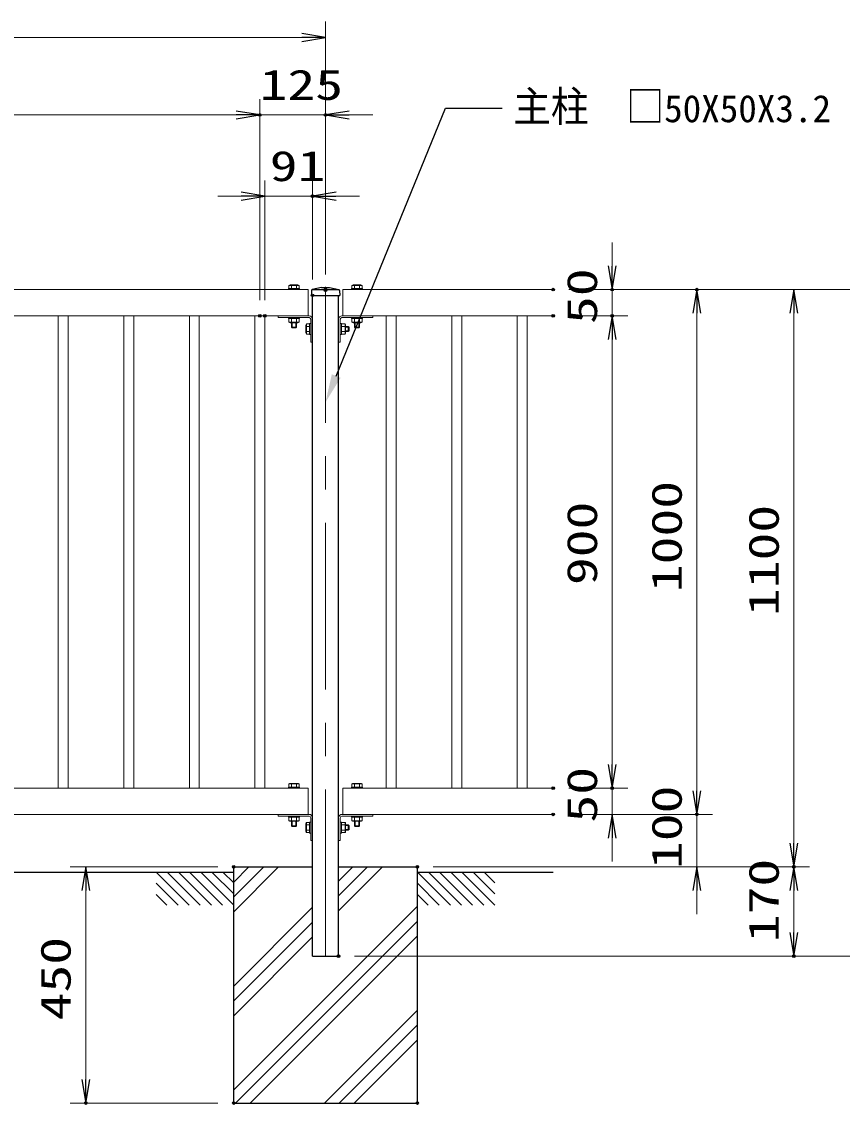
# Model space of a CAD drawing. Units: millimetres, scale not verified. Extents: x -4200 to 4200, y -2970 to 2970.
# Drawn here: x -1747 to -183, y -911 to 1152 of the extents above; entities that cross this region are included whole.
import ezdxf
from ezdxf.enums import TextEntityAlignment as Align

# ---------------------------------------------------------------- set-up
doc = ezdxf.new("R2010")
doc.units = ezdxf.units.MM
doc.header["$LTSCALE"] = 10
doc.header["$PDMODE"] = 32
doc.header["$PDSIZE"] = 5
doc.linetypes.add('USER2', pattern=[1.125, 0.75, -0.125, 0.125, -0.125])
doc.linetypes.add('USER3', pattern=[50.8, 31.75, -6.35, 6.35, -6.35])
for name, color, linetype, lineweight in [('0-0_D-STR-TXT', 7, 'Continuous', 25), ('0-3_D-STR2', 7, 'Continuous', 13), ('0-4_D-STR3', 3, 'Continuous', 13), ('0-5_D-STR1', 1, 'Continuous', 25), ('0-6_D-BMK', 2, 'USER2', 13), ('0-7_D-STR-DIM', 7, 'Continuous', 13), ('0-8_0', 7, 'Continuous', 25), ('0-A_D-BGD', 7, 'Continuous', 25), ('0-B_D-STR4', 7, 'Continuous', 25)]:
    doc.layers.add(name, color=color, linetype=linetype, lineweight=lineweight)
doc.layers.add('0-9_Defpoints', color=8, linetype='Continuous')
doc.styles.add('ＭＳ ゴシック', font='')
doc.styles.add('ＭＳ Ｐゴシック', font='')
doc.styles.get('ＭＳ ゴシック').set_extended_font_data('MS Gothic')
doc.styles.get('ＭＳ Ｐゴシック').set_extended_font_data('MS PGothic')

# ---------------------------------------------------------------- blocks, each defined once
blk = doc.blocks.new('DARROWS')
at = {"layer": '0-8_0'}
blk.add_line((0, 0), (-9.991, 0), dxfattribs=at)
blk.add_lwpolyline([(-10, -1.667), (0, 0), (-10, 1.667)], dxfattribs=at)
blk = doc.blocks.new('MLeader9')
at = {"layer": '0-0_D-STR-TXT'}
blk.add_lwpolyline([(-1147.72, 476.8), (-939.4, 987.53), (-831.4, 987.53)], dxfattribs=at)
blk.add_solid([(-1139.38, 473.4), (-1156.05, 480.2), (-1168.11, 426.8)], dxfattribs=at)
at = {"layer": '0-0_D-STR-TXT', "style": 'ＭＳ Ｐゴシック', "width": 0.9}
blk.add_text('主柱\u3000□', height=58.56, dxfattribs=at).set_placement((-810.55, 943.62), align=Align.BOTTOM_LEFT)
at = {"layer": '0-0_D-STR-TXT', "style": 'ＭＳ ゴシック'}
blk.add_text('50X50X3.2', height=51.95, dxfattribs=at).set_placement((-522.84, 944.89), align=Align.BOTTOM_LEFT)

msp = doc.modelspace()

# ---------------------------------------------------------------- linework, layer by layer
at = {"layer": '0-3_D-STR2'}
for p, q in [((-3135.11, 641.53), (-1201.11, 641.53)), ((-1201.11, 591.53), (-1201.11, 641.53)), ((-1135.11, 641.53), (-734.36, 641.53)), ((-1135.11, 591.53), (-1135.11, 641.53)), ((-3135.11, 591.53), (-1201.11, 591.53)), ((-1677.61, -308.47), (-1677.61, 591.53)), ((-1658.61, -308.47), (-1658.61, 591.53)), ((-1552.61, -308.47), (-1552.61, 591.53)), ((-1533.61, -308.47), (-1533.61, 591.53)), ((-1427.61, -308.47), (-1427.61, 591.53)), ((-1408.61, -308.47), (-1408.61, 591.53)), ((-1302.61, -308.47), (-1302.61, 591.53)), ((-1283.61, -308.47), (-1283.61, 591.53)), ((-1136.11, 591.53), (-734.36, 591.53)), ((-1052.61, -308.47), (-1052.61, 591.53)), ((-1033.61, -308.47), (-1033.61, 591.53)), ((-927.61, -308.47), (-927.61, 591.53)), ((-908.61, -308.47), (-908.61, 591.53)), ((-802.61, -308.47), (-802.61, 591.53)), ((-783.61, -308.47), (-783.61, 591.53)), ((-3135.11, -308.47), (-1201.11, -308.47)), ((-1201.11, -358.47), (-1201.11, -308.47)), ((-1135.11, -308.47), (-734.36, -308.47)), ((-1135.11, -358.47), (-1135.11, -308.47)), ((-3135.11, -358.47), (-1201.11, -358.47)), ((-1136.11, -358.47), (-734.36, -358.47))]:
    msp.add_line(p, q, dxfattribs=at)
at = {"layer": '0-4_D-STR3'}
for p, q in [((-1238.61, 641.53), (-1238.61, 643.53)), ((-1217.61, 643.53), (-1238.61, 643.53)), ((-1217.61, 641.53), (-1238.61, 641.53)), ((-1237.91, 649.63), (-1237.91, 643.53)), ((-1218.31, 649.63), (-1237.91, 649.63)), ((-1218.31, 643.53), (-1237.91, 643.53)), ((-1220.76, 650.53), (-1235.46, 650.53)), ((-1233, 649.63), (-1233, 643.53)), ((-1220.76, 650.53), (-1223.22, 650.53)), ((-1223.22, 649.63), (-1223.22, 643.53)), ((-1218.31, 649.63), (-1218.31, 643.53)), ((-1217.61, 641.53), (-1217.61, 643.53)), ((-1118.61, 641.53), (-1118.61, 643.53)), ((-1097.61, 643.53), (-1118.61, 643.53)), ((-1097.61, 641.53), (-1118.61, 641.53)), ((-1117.91, 649.63), (-1117.91, 643.53)), ((-1098.31, 649.63), (-1117.91, 649.63)), ((-1098.31, 643.53), (-1117.91, 643.53)), ((-1100.76, 650.53), (-1115.46, 650.53)), ((-1113, 649.63), (-1113, 643.53)), ((-1100.76, 650.53), (-1103.22, 650.53)), ((-1103.22, 649.63), (-1103.22, 643.53)), ((-1098.31, 649.63), (-1098.31, 643.53)), ((-1097.61, 641.53), (-1097.61, 643.53)), ((-1258.11, 591.53), (-1199.51, 591.53)), ((-1258.11, 591.53), (-1258.11, 588.33)), ((-1258.11, 588.33), (-1199.51, 588.33)), ((-1238.61, 586.33), (-1238.61, 588.33)), ((-1217.61, 588.33), (-1238.61, 588.33)), ((-1217.61, 586.33), (-1238.61, 586.33)), ((-1218.31, 586.33), (-1237.91, 586.33)), ((-1237.91, 579.22), (-1237.91, 586.33)), ((-1218.31, 579.22), (-1237.91, 579.22)), ((-1220.76, 578.33), (-1235.46, 578.33)), ((-1233.11, 578.33), (-1233.11, 570.03)), ((-1233, 579.22), (-1233, 586.33)), ((-1231.81, 578.33), (-1231.81, 568.73)), ((-1224.41, 578.33), (-1224.41, 568.73)), ((-1223.22, 579.22), (-1223.22, 586.33)), ((-1220.76, 578.33), (-1223.22, 578.33)), ((-1223.11, 578.33), (-1223.11, 570.03)), ((-1218.31, 579.22), (-1218.31, 586.33)), ((-1217.61, 586.33), (-1217.61, 588.33)), ((-1196.31, 585.13), (-1196.31, 541.53)), ((-1193.11, 585.13), (-1193.11, 541.53)), ((-1143.11, 585.13), (-1143.11, 541.53)), ((-1139.91, 585.13), (-1139.91, 541.53)), ((-1078.11, 591.53), (-1136.71, 591.53)), ((-1078.11, 588.33), (-1136.71, 588.33)), ((-1118.61, 586.33), (-1118.61, 588.33)), ((-1118.61, 588.33), (-1097.61, 588.33)), ((-1118.61, 586.33), (-1097.61, 586.33)), ((-1117.91, 586.33), (-1098.31, 586.33)), ((-1117.91, 579.22), (-1117.91, 586.33)), ((-1117.91, 579.22), (-1098.31, 579.22)), ((-1115.46, 578.33), (-1100.76, 578.33)), ((-1115.46, 578.33), (-1113, 578.33)), ((-1113.11, 578.33), (-1113.11, 570.03)), ((-1113, 579.22), (-1113, 586.33)), ((-1111.81, 578.33), (-1111.81, 568.73)), ((-1104.41, 578.33), (-1104.41, 568.73)), ((-1103.22, 579.22), (-1103.22, 586.33)), ((-1103.11, 578.33), (-1103.11, 570.03)), ((-1098.31, 579.22), (-1098.31, 586.33)), ((-1097.61, 586.33), (-1097.61, 588.33)), ((-1078.11, 591.53), (-1078.11, 588.33)), ((-1223.11, 570.03), (-1233.11, 570.03)), ((-1233.11, 570.03), (-1231.61, 568.53)), ((-1224.61, 568.53), (-1231.61, 568.53)), ((-1223.11, 570.03), (-1224.61, 568.53)), ((-1205.31, 559.18), (-1205.31, 573.87)), ((-1205.31, 559.18), (-1205.31, 561.64)), ((-1204.42, 576.33), (-1198.31, 576.33)), ((-1204.42, 556.73), (-1204.42, 576.33)), ((-1204.42, 571.42), (-1198.31, 571.42)), ((-1204.42, 561.64), (-1198.31, 561.64)), ((-1196.31, 577.03), (-1198.31, 577.03)), ((-1198.31, 556.03), (-1198.31, 577.03)), ((-1198.31, 556.73), (-1198.31, 576.33)), ((-1196.31, 556.03), (-1196.31, 577.03)), ((-1137.91, 577.03), (-1139.91, 577.03)), ((-1139.91, 556.03), (-1139.91, 577.03)), ((-1137.91, 556.03), (-1137.91, 577.03)), ((-1137.91, 556.73), (-1137.91, 576.33)), ((-1130.81, 576.33), (-1137.91, 576.33)), ((-1130.81, 571.42), (-1137.91, 571.42)), ((-1130.81, 561.64), (-1137.91, 561.64)), ((-1130.81, 556.73), (-1130.81, 576.33)), ((-1129.91, 559.18), (-1129.91, 573.87)), ((-1129.91, 571.53), (-1124.81, 571.53)), ((-1129.91, 570.23), (-1123.51, 570.23)), ((-1129.91, 562.83), (-1123.51, 562.83)), ((-1129.91, 559.18), (-1129.91, 561.64)), ((-1129.91, 561.53), (-1124.81, 561.53)), ((-1124.81, 561.53), (-1124.81, 571.53)), ((-1124.81, 571.53), (-1123.31, 570.03)), ((-1124.81, 561.53), (-1123.31, 563.03)), ((-1123.31, 563.03), (-1123.31, 570.03)), ((-1103.11, 570.03), (-1113.11, 570.03)), ((-1113.11, 570.03), (-1111.61, 568.53)), ((-1104.61, 568.53), (-1111.61, 568.53)), ((-1103.11, 570.03), (-1104.61, 568.53)), ((-1204.42, 556.73), (-1198.31, 556.73)), ((-1196.31, 556.03), (-1198.31, 556.03)), ((-1196.31, 541.53), (-1193.11, 541.53)), ((-1139.91, 541.53), (-1143.11, 541.53)), ((-1137.91, 556.03), (-1139.91, 556.03)), ((-1130.81, 556.73), (-1137.91, 556.73)), ((-1238.61, -308.47), (-1238.61, -306.47)), ((-1217.61, -306.47), (-1238.61, -306.47)), ((-1217.61, -308.47), (-1238.61, -308.47)), ((-1237.91, -300.37), (-1237.91, -306.47)), ((-1218.31, -300.37), (-1237.91, -300.37)), ((-1218.31, -306.47), (-1237.91, -306.47)), ((-1220.76, -299.47), (-1235.46, -299.47)), ((-1233, -300.37), (-1233, -306.47)), ((-1220.76, -299.47), (-1223.22, -299.47)), ((-1223.22, -300.37), (-1223.22, -306.47)), ((-1218.31, -300.37), (-1218.31, -306.47)), ((-1217.61, -308.47), (-1217.61, -306.47)), ((-1118.61, -308.47), (-1118.61, -306.47)), ((-1118.61, -306.47), (-1097.61, -306.47)), ((-1118.61, -308.47), (-1097.61, -308.47)), ((-1117.91, -300.37), (-1117.91, -306.47)), ((-1098.31, -300.37), (-1117.91, -300.37)), ((-1098.31, -306.47), (-1117.91, -306.47)), ((-1100.76, -299.47), (-1115.46, -299.47)), ((-1113, -300.37), (-1113, -306.47)), ((-1100.76, -299.47), (-1103.22, -299.47)), ((-1103.22, -300.37), (-1103.22, -306.47)), ((-1098.31, -300.37), (-1098.31, -306.47)), ((-1097.61, -308.47), (-1097.61, -306.47)), ((-1258.11, -358.47), (-1199.51, -358.47)), ((-1258.11, -358.47), (-1258.11, -361.67)), ((-1258.11, -361.67), (-1199.51, -361.67)), ((-1238.61, -363.67), (-1238.61, -361.67)), ((-1217.61, -361.67), (-1238.61, -361.67)), ((-1217.61, -363.67), (-1238.61, -363.67)), ((-1218.31, -363.67), (-1237.91, -363.67)), ((-1237.91, -370.78), (-1237.91, -363.67)), ((-1218.31, -370.78), (-1237.91, -370.78)), ((-1233, -370.78), (-1233, -363.67)), ((-1223.22, -370.78), (-1223.22, -363.67)), ((-1218.31, -370.78), (-1218.31, -363.67)), ((-1217.61, -363.67), (-1217.61, -361.67)), ((-1196.31, -364.87), (-1196.31, -408.47)), ((-1193.11, -364.87), (-1193.11, -408.47)), ((-1143.11, -364.87), (-1143.11, -408.47)), ((-1139.91, -364.87), (-1139.91, -408.47)), ((-1078.11, -358.47), (-1136.71, -358.47)), ((-1078.11, -361.67), (-1136.71, -361.67)), ((-1118.61, -363.67), (-1118.61, -361.67)), ((-1118.61, -361.67), (-1097.61, -361.67)), ((-1118.61, -363.67), (-1097.61, -363.67)), ((-1117.91, -363.67), (-1098.31, -363.67)), ((-1117.91, -370.78), (-1117.91, -363.67)), ((-1117.91, -370.78), (-1098.31, -370.78)), ((-1113, -370.78), (-1113, -363.67)), ((-1103.22, -370.78), (-1103.22, -363.67)), ((-1098.31, -370.78), (-1098.31, -363.67)), ((-1097.61, -363.67), (-1097.61, -361.67)), ((-1078.11, -358.47), (-1078.11, -361.67)), ((-1220.76, -371.67), (-1235.46, -371.67)), ((-1233.11, -371.67), (-1233.11, -379.97)), ((-1223.11, -379.97), (-1233.11, -379.97)), ((-1233.11, -379.97), (-1231.61, -381.47)), ((-1231.81, -371.67), (-1231.81, -381.27)), ((-1224.61, -381.47), (-1231.61, -381.47)), ((-1223.11, -379.97), (-1224.61, -381.47)), ((-1224.41, -371.67), (-1224.41, -381.27)), ((-1220.76, -371.67), (-1223.22, -371.67)), ((-1223.11, -371.67), (-1223.11, -379.97)), ((-1205.31, -390.82), (-1205.31, -376.13)), ((-1205.31, -390.82), (-1205.31, -388.36)), ((-1204.42, -373.67), (-1198.31, -373.67)), ((-1204.42, -393.27), (-1204.42, -373.67)), ((-1204.42, -378.58), (-1198.31, -378.58)), ((-1204.42, -388.36), (-1198.31, -388.36)), ((-1196.31, -372.97), (-1198.31, -372.97)), ((-1198.31, -393.97), (-1198.31, -372.97)), ((-1198.31, -393.27), (-1198.31, -373.67)), ((-1196.31, -393.97), (-1196.31, -372.97)), ((-1137.91, -372.97), (-1139.91, -372.97)), ((-1139.91, -393.97), (-1139.91, -372.97)), ((-1137.91, -393.97), (-1137.91, -372.97)), ((-1137.91, -393.27), (-1137.91, -373.67)), ((-1130.81, -373.67), (-1137.91, -373.67)), ((-1130.81, -378.58), (-1137.91, -378.58)), ((-1130.81, -388.36), (-1137.91, -388.36)), ((-1130.81, -393.27), (-1130.81, -373.67)), ((-1129.91, -390.82), (-1129.91, -376.13)), ((-1129.91, -378.47), (-1124.81, -378.47)), ((-1129.91, -379.77), (-1123.51, -379.77)), ((-1129.91, -387.17), (-1123.51, -387.17)), ((-1129.91, -390.82), (-1129.91, -388.36)), ((-1129.91, -388.47), (-1124.81, -388.47)), ((-1124.81, -388.47), (-1124.81, -378.47)), ((-1124.81, -378.47), (-1123.31, -379.97)), ((-1124.81, -388.47), (-1123.31, -386.97)), ((-1123.31, -386.97), (-1123.31, -379.97)), ((-1115.46, -371.67), (-1100.76, -371.67)), ((-1115.46, -371.67), (-1113, -371.67)), ((-1113.11, -371.67), (-1113.11, -379.97)), ((-1103.11, -379.97), (-1113.11, -379.97)), ((-1113.11, -379.97), (-1111.61, -381.47)), ((-1111.81, -371.67), (-1111.81, -381.27)), ((-1104.61, -381.47), (-1111.61, -381.47)), ((-1103.11, -379.97), (-1104.61, -381.47)), ((-1104.41, -371.67), (-1104.41, -381.27)), ((-1103.11, -371.67), (-1103.11, -379.97)), ((-1204.42, -393.27), (-1198.31, -393.27)), ((-1196.31, -393.97), (-1198.31, -393.97)), ((-1196.31, -408.47), (-1193.11, -408.47)), ((-1139.91, -408.47), (-1143.11, -408.47)), ((-1137.91, -393.97), (-1139.91, -393.97)), ((-1130.81, -393.27), (-1137.91, -393.27))]:
    msp.add_line(p, q, dxfattribs=at)
for centre, radius, start, end in [((-1235.46, 646.72), 3.81, 49.92558, 130.07442), ((-1228.11, 636.71), 13.82, 69.26918, 110.73082), ((-1220.76, 646.72), 3.81, 49.92558, 130.07442), ((-1115.46, 646.72), 3.81, 49.92558, 130.07442), ((-1108.11, 636.71), 13.82, 69.26918, 110.73082), ((-1100.76, 646.72), 3.81, 49.92558, 130.07442), ((-1235.46, 582.14), 3.81, 229.92558, 310.07442), ((-1228.11, 592.15), 13.82, 249.26918, 290.73082), ((-1220.76, 582.14), 3.81, 229.92558, 310.07442), ((-1199.51, 585.13), 6.4, 0, 90), ((-1199.51, 585.13), 3.2, 0, 90), ((-1136.71, 585.13), 6.4, 90, 180), ((-1136.71, 585.13), 3.2, 90, 180), ((-1115.46, 582.14), 3.81, 229.92558, 310.07442), ((-1108.11, 592.15), 13.82, 249.26918, 290.73082), ((-1100.76, 582.14), 3.81, 229.92558, 310.07442), ((-1201.5, 573.87), 3.81, 139.92558, 220.07442), ((-1191.49, 566.53), 13.82, 159.26918, 200.73082), ((-1201.5, 559.18), 3.81, 139.92558, 220.07442), ((-1133.72, 573.87), 3.81, 319.92558, 40.07442), ((-1143.73, 566.53), 13.82, 339.26918, 20.73082), ((-1133.72, 559.18), 3.81, 319.92558, 40.07442), ((-1235.46, -303.28), 3.81, 49.92558, 130.07442), ((-1228.11, -313.29), 13.82, 69.26918, 110.73082), ((-1220.76, -303.28), 3.81, 49.92558, 130.07442), ((-1115.46, -303.28), 3.81, 49.92558, 130.07442), ((-1108.11, -313.29), 13.82, 69.26918, 110.73082), ((-1100.76, -303.28), 3.81, 49.92558, 130.07442), ((-1235.46, -367.86), 3.81, 229.92558, 310.07442), ((-1228.11, -357.85), 13.82, 249.26918, 290.73082), ((-1220.76, -367.86), 3.81, 229.92558, 310.07442), ((-1199.51, -364.87), 6.4, 0, 90), ((-1199.51, -364.87), 3.2, 0, 90), ((-1136.71, -364.87), 6.4, 90, 180), ((-1136.71, -364.87), 3.2, 90, 180), ((-1115.46, -367.86), 3.81, 229.92558, 310.07442), ((-1108.11, -357.85), 13.82, 249.26918, 290.73082), ((-1100.76, -367.86), 3.81, 229.92558, 310.07442), ((-1201.5, -376.13), 3.81, 139.92558, 220.07442), ((-1191.49, -383.47), 13.82, 159.26918, 200.73082), ((-1201.5, -390.82), 3.81, 139.92558, 220.07442), ((-1133.72, -376.13), 3.81, 319.92558, 40.07442), ((-1143.73, -383.47), 13.82, 339.26918, 20.73082), ((-1133.72, -390.82), 3.81, 319.92558, 40.07442)]:
    msp.add_arc(centre, radius, start, end, dxfattribs=at)
at = {"layer": '0-5_D-STR1'}
for p, q in [((-1175.61, 645.53), (-1193.4, 641.44)), ((-1193.11, 641.53), (-1143.11, 641.53)), ((-1193.11, 641.53), (-1143.11, 641.53)), ((-1175.61, 645.53), (-1160.61, 645.53)), ((-1160.61, 645.53), (-1142.82, 641.44)), ((-1194.95, 639.53), (-1195.11, 630.53)), ((-1195.11, 630.53), (-1141.11, 630.53)), ((-1193.11, -628.47), (-1193.11, 630.53)), ((-1143.11, -628.47), (-1143.11, 630.53)), ((-1141.27, 639.53), (-1141.11, 630.53)), ((-1193.11, -628.47), (-1143.11, -628.47))]:
    msp.add_line(p, q, dxfattribs=at)
for centre, start, end in [((-1192.95, 639.49), 102.93782, 179), ((-1143.27, 639.49), 1, 77.06218)]:
    msp.add_arc(centre, 2, start, end, dxfattribs=at)
at = {"layer": '0-6_D-BMK', "linetype": 'USER3'}
msp.add_line((-1168.11, -628.47), (-1168.11, 646.53), dxfattribs=at)
at = {"layer": '0-7_D-STR-DIM'}
for p, q in [((-1168.11, 671.53), (-1168.11, 1152.12)), ((-1213.11, 1122.12), (-3123.11, 1122.12)), ((-1293.11, 621.53), (-1293.11, 1004.31)), ((-1293.11, 621.53), (-1293.11, 1004.31)), ((-1168.11, 670.53), (-1168.11, 1004.31)), ((-2998.11, 974.31), (-1338.11, 974.31)), ((-1338.11, 974.31), (-1383.11, 974.31)), ((-1293.11, 974.31), (-1168.11, 974.31)), ((-1123.11, 974.31), (-1078.11, 974.31)), ((-1283.61, 621.53), (-1283.61, 849.59)), ((-1193.11, 660.53), (-1193.11, 849.59)), ((-1328.61, 819.59), (-1373.61, 819.59)), ((-1283.61, 819.59), (-1193.11, 819.59)), ((-1148.11, 819.59), (-1103.11, 819.59)), ((-621.87, 686.53), (-621.87, 731.53)), ((-704.36, 641.53), (-430.49, 641.53)), ((-704.36, 641.53), (-245.57, 641.53)), ((-704.36, 641.53), (-40.48, 641.53)), ((-704.36, 641.53), (-591.87, 641.53)), ((-621.87, 591.53), (-621.87, 641.53)), ((-704.36, 591.53), (-591.87, 591.53)), ((-704.36, 591.53), (-591.87, 591.53)), ((-460.49, -313.47), (-460.49, 596.53)), ((-275.57, 596.53), (-275.57, -413.47)), ((-621.87, -263.47), (-621.87, 546.53)), ((-621.87, 546.53), (-621.87, 501.53)), ((-621.87, -263.47), (-621.87, -218.47)), ((-460.49, -313.47), (-460.49, -268.47)), ((-704.36, -308.47), (-591.87, -308.47)), ((-704.36, -308.47), (-591.87, -308.47)), ((-621.87, -358.47), (-621.87, -308.47)), ((-704.36, -358.47), (-430.49, -358.47)), ((-704.36, -358.47), (-430.49, -358.47)), ((-704.36, -358.47), (-591.87, -358.47)), ((-460.49, -458.47), (-460.49, -358.47)), ((-621.87, -403.47), (-621.87, -448.47)), ((-1373.11, -458.47), (-1654.98, -458.47)), ((-963.11, -458.47), (-245.57, -458.47)), ((-963.11, -458.47), (-430.49, -458.47)), ((-963.11, -458.47), (-245.57, -458.47)), ((-1624.98, -503.47), (-1624.98, -863.47)), ((-460.49, -503.47), (-460.49, -548.47)), ((-275.57, -503.47), (-275.57, -583.47)), ((-1113.11, -628.47), (-245.57, -628.47)), ((-1113.11, -628.47), (-40.48, -628.47)), ((-1373.11, -908.47), (-1654.98, -908.47))]:
    msp.add_line(p, q, dxfattribs=at)
at = {"layer": '0-9_Defpoints'}
for p in [(-1293.11, 974.31), (-1168.11, 974.31), (-1193.11, 819.59), (-1168.11, 641.53), (-1168.11, 640.53), (-734.36, 641.53), (-621.87, 641.53), (-460.49, 641.53), (-1193.11, 630.53), (-1293.11, 591.53), (-1283.61, 591.53), (-734.36, 591.53), (-621.87, 591.53), (-734.36, -308.47), (-621.87, -308.47), (-734.36, -358.47), (-460.49, -358.47), (-1343.11, -458.47), (-993.11, -458.47), (-275.57, -458.47), (-1143.11, -628.47), (-275.57, -628.47), (-1624.98, -908.47), (-1343.11, -908.47), (-993.11, -908.47)]:
    msp.add_point(p, dxfattribs=at)
at = {"layer": '0-A_D-BGD'}
for p, q in [((-2993.11, -468.47), (-1343.11, -468.47)), ((-1490.83, -468.47), (-1427.96, -531.34)), ((-1469.62, -468.47), (-1406.75, -531.34)), ((-1448.41, -468.47), (-1385.54, -531.34)), ((-1427.2, -468.47), (-1364.32, -531.34)), ((-1405.98, -468.47), (-1343.11, -531.34)), ((-1384.77, -468.47), (-1343.11, -510.13)), ((-1363.55, -468.47), (-1343.11, -488.92)), ((-993.11, -468.47), (-734.36, -468.47)), ((-993.11, -468.47), (-930.24, -531.34)), ((-971.9, -468.47), (-909.03, -531.34)), ((-950.68, -468.47), (-887.81, -531.34)), ((-929.47, -468.47), (-866.6, -531.34)), ((-908.26, -468.47), (-845.39, -531.34)), ((-887.04, -468.47), (-845.39, -510.13)), ((-865.83, -468.47), (-845.39, -488.92)), ((-1490.83, -489.69), (-1449.18, -531.34)), ((-993.11, -489.69), (-951.45, -531.34)), ((-1490.83, -510.9), (-1470.39, -531.34)), ((-993.11, -510.9), (-972.66, -531.34))]:
    msp.add_line(p, q, dxfattribs=at)
at = {"layer": '0-B_D-STR4'}
for p, q in [((-1343.11, -458.47), (-1193.11, -458.47)), ((-1343.11, -908.47), (-1343.11, -458.47)), ((-1343.11, -515.78), (-1285.81, -458.47)), ((-1343.11, -544.06), (-1257.52, -458.47)), ((-1343.11, -487.49), (-1314.09, -458.47)), ((-1143.11, -458.47), (-993.11, -458.47)), ((-1143.11, -513.77), (-1087.82, -458.47)), ((-1143.11, -542.05), (-1059.53, -458.47)), ((-1143.11, -485.48), (-1117.11, -459.48)), ((-993.11, -908.47), (-993.11, -458.47)), ((-1343.11, -883.47), (-993.11, -533.47)), ((-1343.11, -685.48), (-1193.11, -535.48)), ((-1343.11, -713.77), (-1193.11, -563.77)), ((-1339.83, -908.47), (-993.11, -561.76)), ((-1343.11, -742.05), (-1193.11, -592.05)), ((-1311.54, -908.47), (-993.11, -590.04)), ((-1170.12, -908.47), (-993.11, -731.46)), ((-1141.84, -908.47), (-993.11, -759.75)), ((-1113.55, -908.47), (-993.11, -788.03)), ((-1343.11, -908.47), (-993.11, -908.47))]:
    msp.add_line(p, q, dxfattribs=at)

# ---------------------------------------------------------------- block references
at = {"layer": '0-0_D-STR-TXT'}
msp.add_blockref('MLeader9', (0, 0), dxfattribs=at)
at = {"layer": '0-7_D-STR-DIM', "xscale": 4.5, "yscale": 4.5}
for p in [(-1168.11, 1122.12), (-1293.11, 974.31), (-1293.11, 974.31), (-1283.61, 819.59)]:
    msp.add_blockref('DARROWS', p, dxfattribs=at)
for p, rotation in [((-1168.11, 974.31), 180), ((-1193.11, 819.59), 180), ((-621.87, 641.53), 270), ((-460.49, 641.53), 90), ((-275.57, 641.53), 90), ((-621.87, 591.53), 90), ((-621.87, 591.53), 90), ((-621.87, -308.47), 270), ((-621.87, -308.47), 270), ((-460.49, -358.47), 270), ((-460.49, -358.47), 270), ((-621.87, -358.47), 90), ((-275.57, -458.47), 270), ((-1624.98, -458.47), 90), ((-460.49, -458.47), 90), ((-275.57, -458.47), 90), ((-275.57, -628.47), 270), ((-1624.98, -908.47), 270)]:
    msp.add_blockref('DARROWS', p, dxfattribs=dict(at, rotation=rotation))

# ---------------------------------------------------------------- texts
at = {"layer": '0-7_D-STR-DIM', "style": 'ＭＳ ゴシック', "width": 1.35}
for s, p in [('125', (-1293.61, 985.71)), ('91', (-1274.36, 830.99))]:
    msp.add_text(s, height=57.7, dxfattribs=at).set_placement(p, align=Align.BOTTOM_LEFT)
for s, p in [('50', (-633.27, 576.03)), ('1000', (-471.89, 65.03)), ('900', (-633.27, 78.53)), ('1100', (-286.97, 19.53)), ('50', (-633.27, -373.97)), ('100', (-471.89, -462.47)), ('170', (-286.97, -601.97)), ('450', (-1636.38, -750.97))]:
    msp.add_text(s, height=57.7, rotation=90, dxfattribs=at).set_placement(p, align=Align.BOTTOM_LEFT)

doc.saveas('drawing.dxf')
